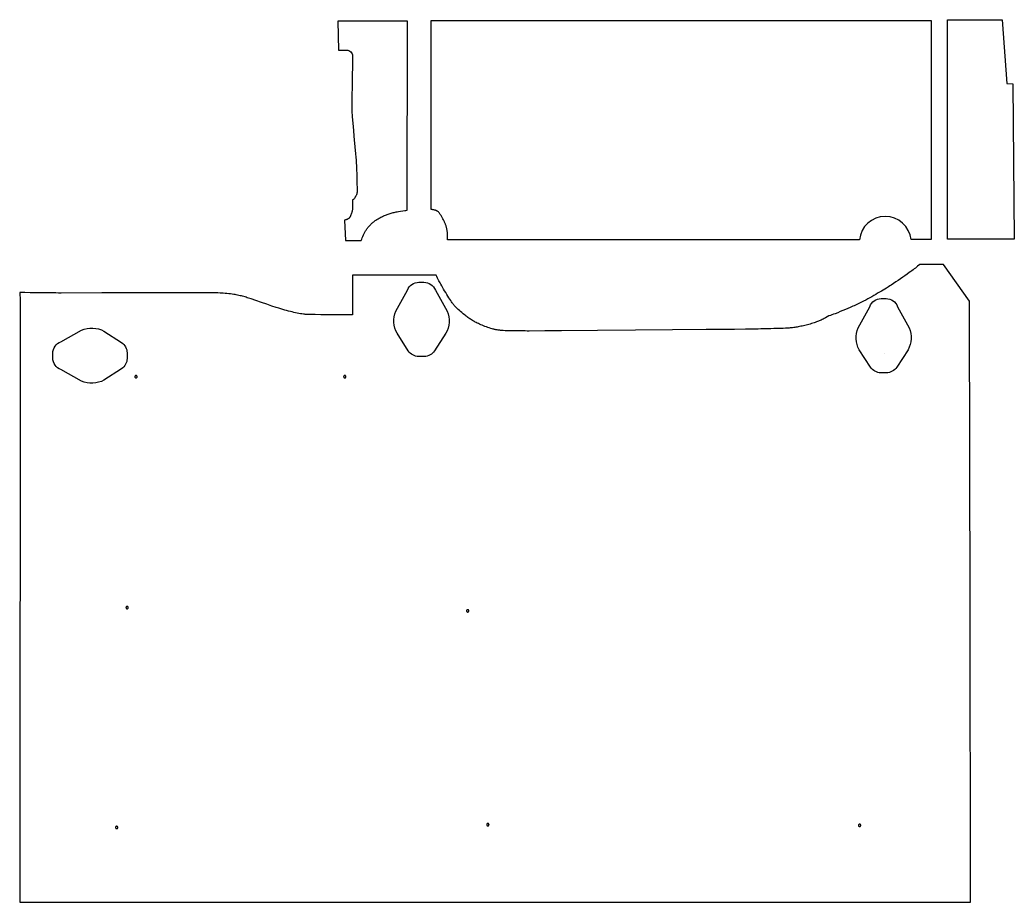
# Model space of a CAD drawing. Extents: x -213 to 4236, y 1 to 3804.
# Drawn here: x 0 to 1700, y 1 to 1510 of the extents above; entities that cross this region are included whole.
import ezdxf

# ---------------------------------------------------------------- set-up
doc = ezdxf.new("R2010")
doc.units = 0
doc.layers.add('Default Layer', color=1, linetype='CONTINUOUS')

msp = doc.modelspace()

# ---------------------------------------------------------------- linework, layer by layer
at = {"layer": 'Default Layer'}
for points in [[(555.5, 1167.3), (557, 1132.5), (583.6, 1132.5), (584.1, 1133.6), (584.7, 1134.8), (585.7, 1137.3), (586.8, 1139.7), (587.8, 1142.1), (588.4, 1143.4), (588.9, 1144.6), (589.5, 1145.7), (590.1, 1146.9), (590.7, 1148.1), (591.4, 1149.2), (592.1, 1150.3), (592.8, 1151.4), (593.6, 1152.4), (594.4, 1153.5), (595.3, 1154.6), (596.2, 1155.7), (597.2, 1156.8), (598.1, 1157.8), (599.1, 1158.9), (600.2, 1159.9), (601.2, 1160.9), (602.3, 1162), (603.4, 1162.9), (604.5, 1163.9), (605.7, 1164.8), (606.8, 1165.8), (608, 1166.6), (609.1, 1167.5), (610.4, 1168.3), (611.6, 1169.1), (613, 1169.9), (614.4, 1170.7), (615.8, 1171.5), (617.3, 1172.3), (618.9, 1173), (620.4, 1173.8), (622, 1174.5), (623.6, 1175.2), (625.3, 1175.9), (626.9, 1176.6), (628.5, 1177.2), (630.2, 1177.8), (631.8, 1178.4), (633.4, 1178.9), (635, 1179.4), (636.7, 1179.9), (638.4, 1180.3), (640.1, 1180.7), (641.9, 1181), (643.7, 1181.4), (645.5, 1181.7), (647.4, 1182), (651.1, 1182.6), (654.9, 1183.1), (658.6, 1183.7), (660.4, 1184), (662.3, 1184.3), (662.9, 1507.6), (544.1, 1507.6), (545.3, 1458.3), (559, 1458.3, -0.416167), (569, 1448.2), (568.6, 1396.3), (568.1, 1379.5), (567.9, 1371.8), (567.8, 1365.3), (567.7, 1360.4), (567.6, 1358.7), (567.6, 1357.5), (567.7, 1355.9), (567.8, 1354.3), (567.9, 1352.6), (568, 1351), (568.3, 1347.7), (568.6, 1344.5), (569.1, 1338.2), (570, 1327.8), (572.1, 1304.4), (572.6, 1298.8), (573.1, 1292.9), (574.1, 1281), (574.6, 1275.2), (575, 1269.8), (575.4, 1264.9), (575.6, 1260.6), (575.8, 1256.5), (576, 1252.1), (576.2, 1247.5), (576.3, 1243), (576.4, 1238.8), (576.5, 1234.9), (576.6, 1229.2), (576.6, 1227), (576.7, 1224.7), (576.8, 1222.4), (576.8, 1220), (576.8, 1217.8), (576.8, 1216.8), (576.8, 1215.8), (576.7, 1214.9), (576.6, 1214), (576.5, 1213.2), (576.4, 1212.6), (576.2, 1211.9), (575.9, 1211.2), (575.6, 1210.5), (575.3, 1209.8), (574.9, 1209.1), (574.5, 1208.4), (574.1, 1207.7), (573.7, 1207), (572.9, 1205.7), (572.2, 1204.7), (571.6, 1203.9), (571.3, 1203.4), (571.2, 1203.3), (571, 1203.2), (570.7, 1203), (570.4, 1202.8), (570.1, 1202.6), (569.8, 1202.4), (569.5, 1202.2), (569.3, 1202.1), (569.2, 1202), (569.1, 1201.9), (569, 1201.7), (569, 1201.6), (569, 1201.4), (568.9, 1200.9), (568.9, 1200.2), (568.9, 1199.4), (568.9, 1197.3), (569, 1194.9), (569, 1192.4), (569.1, 1190.1), (569.1, 1188.2), (569.1, 1187.5), (569, 1186.9), (568.9, 1186), (568.8, 1185.1), (568.7, 1184.1), (568.5, 1183.2), (568.3, 1182.3), (568.1, 1181.4), (567.8, 1180.5), (567.5, 1179.6), (566.8, 1177.6), (566.3, 1176.3), (566, 1175.7), (565.8, 1175.1), (565.5, 1174.4), (565.1, 1173.8), (564.8, 1173.2), (564.4, 1172.6), (564, 1172), (563.6, 1171.5), (563.2, 1171), (562.7, 1170.5), (562.5, 1170.3), (562.2, 1170.1), (561.6, 1169.7), (561, 1169.4), (560.3, 1169), (559.6, 1168.7), (558.8, 1168.4), (558, 1168.1), (557.1, 1167.9), (555.5, 1167.3)], [(1524.3, 1134.1, 0.383562), (1479.9, 1173.7, 0.383562), (1435.9, 1133.7), (1083.7, 1133.7), (731.6, 1133.7), (731.5, 1134.8), (731.5, 1135.9), (731.5, 1138.1), (731.4, 1140.3), (731.4, 1142.5), (731.3, 1144.7), (731.3, 1145.8), (731.2, 1146.9), (731.1, 1148), (731, 1149.1), (730.8, 1150.1), (730.6, 1151.2), (730.4, 1152.3), (730.1, 1153.3), (729.8, 1154.4), (729.6, 1155.5), (729.2, 1156.5), (728.9, 1157.6), (728.6, 1158.6), (728.2, 1159.7), (727.8, 1160.7), (727.4, 1161.7), (727, 1162.8), (726.5, 1163.8), (726.1, 1164.8), (725.6, 1165.8), (725.1, 1166.8), (724.7, 1167.8), (723.6, 1169.8), (723, 1170.9), (722.4, 1171.9), (721.8, 1173), (721.1, 1174.1), (720.5, 1175.2), (719.8, 1176.2), (719.1, 1177.2), (718.4, 1178.2), (717.8, 1179.1), (717.1, 1180), (716.4, 1180.7), (715.8, 1181.4), (715.2, 1182), (714.9, 1182.2), (714.6, 1182.5), (714, 1182.9), (713.4, 1183.2), (712.8, 1183.5), (712.1, 1183.8), (711.5, 1184), (710.8, 1184.2), (710.1, 1184.4), (709.4, 1184.5), (708, 1184.8), (706.6, 1185.1), (705.2, 1185.4), (704.5, 1185.5), (703.8, 1185.7), (703.8, 1509.1), (1558.8, 1509.1), (1558.8, 1134.1), (1524.3, 1134.1)], [(686.8, 1061.2), (691, 1061.2, -0.315676), (710.7, 1047.4), (730.7, 1011.7, -0.234417), (728.6, 973.8), (709.3, 943.9, -0.254663), (691.6, 934.2), (682.1, 934.2, -0.254663), (664.4, 943.9), (645.1, 973.8, -0.234417), (643, 1011.7), (663, 1047.4, -0.315676), (682.7, 1061.2), (686.8, 1061.2)], [(1477.3, 1033.2), (1481.4, 1033.2, -0.315676), (1501.2, 1019.4), (1521.1, 983.1, -0.234417), (1519, 945.8), (1499.7, 915.9, -0.254663), (1482.1, 906.3), (1472.6, 906.3, -0.254663), (1454.9, 915.9), (1435.6, 945.8, -0.234417), (1433.5, 983.1), (1453.5, 1019.4, -0.315676), (1473.2, 1033.2), (1477.3, 1033.2)], [(56.5, 935.6), (56.5, 939.7, -0.315676), (70.4, 959.5), (105.4, 979.4, -0.234417), (144, 977.3), (173.9, 958, -0.254663), (183.5, 940.4), (183.5, 930.8, -0.254663), (173.9, 913.2), (144, 893.9, -0.234417), (105.4, 891.8), (70.4, 911.7, -0.315676), (56.5, 931.5), (56.5, 935.6)]]:
    msp.add_lwpolyline(points, format="xyb", close=True, dxfattribs=at)
for points in [[(1679.9, 1510), (1687.9, 1401), (1698, 1400.3), (1700.5, 1134.6), (1586.6, 1134.6), (1586.3, 1510), (1679.9, 1510)], [(0.2, 0.9), (1626, 0.9), (1625.2, 515), (1624.8, 756.3), (1624.4, 1024.9), (1624.4, 1029.1), (1579.8, 1091.5), (1539.4, 1091.5), (1535.5, 1088.5), (1531.6, 1085.4), (1529.6, 1083.9), (1527.6, 1082.4), (1525.6, 1080.9), (1523.6, 1079.5), (1521.2, 1077.7), (1517.4, 1075), (1513.7, 1072.4), (1510, 1069.8), (1506.2, 1067.2), (1502.2, 1064.4), (1498.1, 1061.7), (1494.1, 1058.9), (1490, 1056.2), (1487.8, 1054.8), (1485.5, 1053.4), (1483.8, 1052.3), (1482, 1051.2), (1476.4, 1047.8), (1473.4, 1046), (1470.3, 1044.2), (1467.1, 1042.3), (1463.8, 1040.4), (1460.5, 1038.5), (1457.1, 1036.5), (1453.6, 1034.6), (1450.1, 1032.7), (1446.6, 1030.8), (1443.1, 1029), (1439.6, 1027.2), (1436.1, 1025.4), (1432.6, 1023.7), (1429.2, 1022), (1427, 1021), (1424.8, 1020), (1420.3, 1018), (1416.2, 1016.2), (1412.1, 1014.5), (1407.6, 1012.7), (1403.2, 1010.9), (1398.8, 1009.1), (1394.3, 1007.4), (1391.7, 1006.4), (1389, 1005.5), (1386.4, 1004.5), (1383.7, 1003.5), (1380.8, 1001.9), (1377.8, 1000.3), (1375.9, 999.3), (1374.1, 998.3), (1372.2, 997.4), (1370.3, 996.4), (1368.7, 995.7), (1367.1, 995), (1365.7, 994.4), (1364.3, 993.9), (1362.4, 993.2), (1360.4, 992.5), (1358.3, 991.8), (1356.1, 991.1), (1353.9, 990.4), (1351.6, 989.7), (1349.3, 989.1), (1347, 988.5), (1344.7, 987.9), (1342.4, 987.3), (1340.1, 986.8), (1337.8, 986.2), (1335.6, 985.8), (1333.4, 985.3), (1331.4, 984.9), (1329.4, 984.6), (1327.4, 984.2), (1325.4, 983.9), (1323.5, 983.7), (1321.5, 983.4), (1319.5, 983.2), (1317.5, 983), (1315.5, 982.9), (1313.6, 982.7), (1309.6, 982.4), (1305.6, 982.2), (1301.6, 982), (1297.6, 981.9), (1296.1, 981.8), (1294.5, 981.8), (1289.3, 981.8), (1284.2, 981.7), (1275.6, 981.7), (1273.1, 981.5), (1272.1, 981.5), (1270.8, 981.4), (1267.3, 981.3), (1262.5, 981.2), (1256.5, 981.1), (1241.3, 980.9), (1222.1, 980.6), (1199.4, 980.4), (1173.9, 980.1), (1116.1, 979.6), (1052.9, 979.1), (988.2, 978.6), (926.3, 978.1), (897.7, 977.8), (871.3, 977.6), (867.8, 977.7), (864.1, 977.8), (860.3, 977.9), (856.5, 977.9), (848.8, 977.9), (844.9, 978), (841.1, 978), (837.4, 978.1), (833.7, 978.2), (830.2, 978.3), (826.8, 978.5), (825.2, 978.6), (823.6, 978.7), (822.1, 978.8), (820.7, 979), (819.2, 979.1), (817.9, 979.3), (816.6, 979.5), (815.4, 979.8), (814.2, 980), (813, 980.3), (811.7, 980.6), (810.5, 980.9), (809.3, 981.2), (808, 981.5), (805.5, 982.3), (803, 983), (800.5, 983.9), (798, 984.8), (795.5, 985.7), (793.1, 986.6), (790.8, 987.6), (788.5, 988.5), (786.4, 989.4), (784.3, 990.4), (782.4, 991.3), (780.6, 992.2), (779, 993), (777.4, 993.9), (775.8, 994.8), (774.2, 995.7), (772.6, 996.7), (771, 997.8), (769.5, 998.8), (767.9, 999.9), (766.4, 1001), (764.9, 1002.1), (763.5, 1003.2), (762.1, 1004.3), (760.7, 1005.4), (758.2, 1007.4), (755.9, 1009.3), (753.8, 1011), (751.8, 1012.8), (749.8, 1014.7), (748.8, 1015.6), (747.8, 1016.5), (746.8, 1017.5), (745.8, 1018.5), (744.9, 1019.4), (744, 1020.4), (743.1, 1021.5), (742.2, 1022.5), (741.3, 1023.5), (740.4, 1024.6), (740, 1025.2), (739.5, 1025.9), (738.3, 1027.6), (736.9, 1029.7), (735.4, 1032), (733.8, 1034.7), (732, 1037.5), (730.2, 1040.4), (728.4, 1043.4), (726.6, 1046.5), (724.8, 1049.5), (721.5, 1055.2), (720.1, 1057.7), (718.8, 1060), (717.7, 1062), (716.8, 1063.7), (716.2, 1064.8), (715.6, 1066), (714.4, 1068.4), (713.3, 1070.8), (712.2, 1073.2), (568.8, 1073.2), (568.8, 1005.7), (538.7, 1005.7), (514.6, 1005.7), (505.4, 1005.8), (498.2, 1005.8), (493.4, 1005.9), (491.8, 1005.9), (491, 1006), (489.6, 1006.1), (488.2, 1006.2), (486.8, 1006.4), (485.4, 1006.6), (482.6, 1007), (479.9, 1007.4), (477.1, 1007.9), (474.4, 1008.5), (471.6, 1009), (468.9, 1009.6), (466, 1010.3), (463, 1011), (459.7, 1011.8), (456.4, 1012.7), (453, 1013.7), (449.6, 1014.6), (446.2, 1015.6), (442.9, 1016.6), (440.9, 1017.2), (438.2, 1018.1), (431.1, 1020.5), (422.4, 1023.4), (413.1, 1026.7), (403.8, 1029.8), (395.6, 1032.6), (389.1, 1034.8), (386.9, 1035.5), (385.4, 1036), (383.3, 1036.6), (381.1, 1037.1), (379, 1037.7), (376.8, 1038.2), (374.7, 1038.7), (372.5, 1039.2), (370.3, 1039.6), (368.1, 1040), (365.8, 1040.4), (363.2, 1040.8), (360.3, 1041.2), (357.3, 1041.6), (354.2, 1041.9), (351.1, 1042.2), (348, 1042.5), (345.1, 1042.7), (343.8, 1042.7), (342.5, 1042.7), (338.5, 1042.8), (334.5, 1042.8), (323.5, 1042.8), (312.5, 1042.9), (290.4, 1042.9), (253, 1042.9), (215.5, 1042.9), (140.5, 1042.8), (70.6, 1042.7), (66.3, 1042.7), (61.9, 1042.8), (53.1, 1042.8), (44.2, 1042.9), (35.4, 1043.1), (26.6, 1043.2), (17.7, 1043.3), (8.9, 1043.4), (4.5, 1043.4), (0.2, 1043.4), (0.7, 1030.2), (0.2, 0.9)], [(1479.3, 938.8), (1479.3, 938.8), (1479.3, 938.8), (1479.3, 938.8), (1479.3, 938.8)], [(196.8, 899.6), (196.8, 899.4), (196.8, 899.2), (196.9, 899), (196.9, 898.8), (197, 898.7), (197.1, 898.5), (197.2, 898.4), (197.4, 898.2), (197.5, 898.1), (197.7, 898), (197.8, 897.9), (198, 897.8), (198.2, 897.7), (198.4, 897.7), (198.6, 897.6), (198.8, 897.6), (199, 897.6), (199.2, 897.7), (199.4, 897.7), (199.6, 897.8), (199.7, 897.9), (199.9, 898), (200.1, 898.1), (200.2, 898.2), (200.3, 898.4), (200.4, 898.5), (200.5, 898.7), (200.6, 898.8), (200.7, 899), (200.7, 899.2), (200.8, 899.4), (200.8, 899.6), (200.8, 899.8), (200.7, 900), (200.7, 900.2), (200.6, 900.4), (200.5, 900.6), (200.4, 900.7), (200.3, 900.9), (200.2, 901), (200.1, 901.2), (199.9, 901.3), (199.7, 901.4), (199.6, 901.5), (199.4, 901.5), (199.2, 901.6), (199, 901.6), (198.8, 901.6), (198.6, 901.6), (198.4, 901.6), (198.2, 901.5), (198, 901.5), (197.8, 901.4), (197.7, 901.3), (197.5, 901.2), (197.4, 901), (197.2, 900.9), (197.1, 900.7), (197, 900.6), (196.9, 900.4), (196.9, 900.2), (196.8, 900), (196.8, 899.8), (196.8, 899.6)], [(553.8, 899.6), (553.8, 899.4), (553.8, 899.2), (553.9, 899), (554, 898.8), (554, 898.7), (554.1, 898.5), (554.3, 898.4), (554.4, 898.2), (554.5, 898.1), (554.7, 898), (554.8, 897.9), (555, 897.8), (555.2, 897.7), (555.4, 897.7), (555.6, 897.6), (555.8, 897.6), (556, 897.6), (556.2, 897.7), (556.4, 897.7), (556.6, 897.8), (556.8, 897.9), (556.9, 898), (557.1, 898.1), (557.2, 898.2), (557.3, 898.4), (557.5, 898.5), (557.6, 898.7), (557.6, 898.8), (557.7, 899), (557.8, 899.2), (557.8, 899.4), (557.8, 899.6), (557.8, 899.8), (557.8, 900), (557.7, 900.2), (557.6, 900.4), (557.6, 900.6), (557.5, 900.7), (557.3, 900.9), (557.2, 901), (557.1, 901.2), (556.9, 901.3), (556.8, 901.4), (556.6, 901.5), (556.4, 901.5), (556.2, 901.6), (556, 901.6), (555.8, 901.6), (555.6, 901.6), (555.4, 901.6), (555.2, 901.5), (555, 901.5), (554.8, 901.4), (554.7, 901.3), (554.5, 901.2), (554.4, 901), (554.3, 900.9), (554.1, 900.7), (554, 900.6), (554, 900.4), (553.9, 900.2), (553.8, 900), (553.8, 899.8), (553.8, 899.6)], [(181.6, 504.8), (181.6, 504.6), (181.7, 504.4), (181.7, 504.2), (181.8, 504), (181.9, 503.8), (182, 503.7), (182.1, 503.5), (182.2, 503.4), (182.4, 503.2), (182.5, 503.1), (182.7, 503), (182.9, 502.9), (183, 502.9), (183.2, 502.8), (183.4, 502.8), (183.6, 502.8), (183.8, 502.8), (184, 502.8), (184.2, 502.9), (184.4, 502.9), (184.6, 503), (184.8, 503.1), (184.9, 503.2), (185, 503.4), (185.2, 503.5), (185.3, 503.7), (185.4, 503.8), (185.5, 504), (185.5, 504.2), (185.6, 504.4), (185.6, 504.6), (185.6, 504.8), (185.6, 505), (185.6, 505.2), (185.5, 505.4), (185.5, 505.5), (185.4, 505.7), (185.3, 505.9), (185.2, 506), (185, 506.2), (184.9, 506.3), (184.8, 506.4), (184.6, 506.5), (184.4, 506.6), (184.2, 506.7), (184, 506.7), (183.8, 506.8), (183.6, 506.8), (183.4, 506.8), (183.2, 506.7), (183, 506.7), (182.9, 506.6), (182.7, 506.5), (182.5, 506.4), (182.4, 506.3), (182.2, 506.2), (182.1, 506), (182, 505.9), (181.9, 505.7), (181.8, 505.5), (181.7, 505.4), (181.7, 505.2), (181.6, 505), (181.6, 504.8)], [(764.1, 499.1), (764.1, 498.9), (764.1, 498.7), (764.2, 498.5), (764.2, 498.4), (764.3, 498.2), (764.4, 498), (764.5, 497.9), (764.7, 497.7), (764.8, 497.6), (765, 497.5), (765.1, 497.4), (765.3, 497.3), (765.5, 497.2), (765.7, 497.2), (765.9, 497.1), (766.1, 497.1), (766.3, 497.1), (766.5, 497.2), (766.7, 497.2), (766.9, 497.3), (767, 497.4), (767.2, 497.5), (767.4, 497.6), (767.5, 497.7), (767.6, 497.9), (767.7, 498), (767.8, 498.2), (767.9, 498.4), (768, 498.5), (768, 498.7), (768.1, 498.9), (768.1, 499.1), (768.1, 499.3), (768, 499.5), (768, 499.7), (767.9, 499.9), (767.8, 500.1), (767.7, 500.3), (767.6, 500.4), (767.5, 500.5), (767.4, 500.7), (767.2, 500.8), (767, 500.9), (766.9, 501), (766.7, 501), (766.5, 501.1), (766.3, 501.1), (766.1, 501.1), (765.9, 501.1), (765.7, 501.1), (765.5, 501), (765.3, 501), (765.1, 500.9), (765, 500.8), (764.8, 500.7), (764.7, 500.5), (764.5, 500.4), (764.4, 500.3), (764.3, 500.1), (764.2, 499.9), (764.2, 499.7), (764.1, 499.5), (764.1, 499.3), (764.1, 499.1)], [(163.7, 128.6), (163.7, 128.4), (163.8, 128.2), (163.8, 128), (163.9, 127.8), (164, 127.6), (164.1, 127.5), (164.2, 127.3), (164.3, 127.2), (164.4, 127), (164.6, 126.9), (164.8, 126.8), (164.9, 126.7), (165.1, 126.7), (165.3, 126.6), (165.5, 126.6), (165.7, 126.6), (165.9, 126.6), (166.1, 126.6), (166.3, 126.7), (166.5, 126.7), (166.7, 126.8), (166.8, 126.9), (167, 127), (167.1, 127.2), (167.3, 127.3), (167.4, 127.5), (167.5, 127.6), (167.6, 127.8), (167.6, 128), (167.7, 128.2), (167.7, 128.4), (167.7, 128.6), (167.7, 128.8), (167.7, 129), (167.6, 129.2), (167.6, 129.4), (167.5, 129.5), (167.4, 129.7), (167.3, 129.9), (167.1, 130), (167, 130.1), (166.8, 130.2), (166.7, 130.3), (166.5, 130.4), (166.3, 130.5), (166.1, 130.5), (165.9, 130.6), (165.7, 130.6), (165.5, 130.6), (165.3, 130.5), (165.1, 130.5), (164.9, 130.4), (164.8, 130.3), (164.6, 130.2), (164.4, 130.1), (164.3, 130), (164.2, 129.9), (164.1, 129.7), (164, 129.5), (163.9, 129.4), (163.8, 129.2), (163.8, 129), (163.7, 128.8), (163.7, 128.6)], [(798.5, 133.3), (798.5, 133.1), (798.5, 132.9), (798.6, 132.7), (798.6, 132.5), (798.7, 132.4), (798.8, 132.2), (798.9, 132), (799.1, 131.9), (799.2, 131.8), (799.4, 131.7), (799.5, 131.6), (799.7, 131.5), (799.9, 131.4), (800.1, 131.3), (800.3, 131.3), (800.5, 131.3), (800.7, 131.3), (800.9, 131.3), (801.1, 131.4), (801.2, 131.5), (801.4, 131.6), (801.6, 131.7), (801.7, 131.8), (801.9, 131.9), (802, 132), (802.1, 132.2), (802.2, 132.4), (802.3, 132.5), (802.4, 132.7), (802.4, 132.9), (802.5, 133.1), (802.5, 133.3), (802.5, 133.5), (802.4, 133.7), (802.4, 133.9), (802.3, 134.1), (802.2, 134.3), (802.1, 134.4), (802, 134.6), (801.9, 134.7), (801.7, 134.9), (801.6, 135), (801.4, 135.1), (801.2, 135.2), (801.1, 135.2), (800.9, 135.3), (800.7, 135.3), (800.5, 135.3), (800.3, 135.3), (800.1, 135.3), (799.9, 135.2), (799.7, 135.2), (799.5, 135.1), (799.4, 135), (799.2, 134.9), (799.1, 134.7), (798.9, 134.6), (798.8, 134.4), (798.7, 134.3), (798.6, 134.1), (798.6, 133.9), (798.5, 133.7), (798.5, 133.5), (798.5, 133.3)], [(1434.3, 132.2), (1434.3, 132), (1434.3, 131.8), (1434.4, 131.6), (1434.4, 131.4), (1434.5, 131.2), (1434.6, 131), (1434.7, 130.9), (1434.9, 130.7), (1435, 130.6), (1435.2, 130.5), (1435.3, 130.4), (1435.5, 130.3), (1435.7, 130.2), (1435.9, 130.2), (1436.1, 130.2), (1436.3, 130.2), (1436.5, 130.2), (1436.7, 130.2), (1436.9, 130.2), (1437.1, 130.3), (1437.2, 130.4), (1437.4, 130.5), (1437.5, 130.6), (1437.7, 130.7), (1437.8, 130.9), (1437.9, 131), (1438, 131.2), (1438.1, 131.4), (1438.2, 131.6), (1438.2, 131.8), (1438.3, 132), (1438.3, 132.2), (1438.3, 132.4), (1438.2, 132.6), (1438.2, 132.8), (1438.1, 132.9), (1438, 133.1), (1437.9, 133.3), (1437.8, 133.4), (1437.7, 133.6), (1437.5, 133.7), (1437.4, 133.8), (1437.2, 133.9), (1437.1, 134), (1436.9, 134.1), (1436.7, 134.1), (1436.5, 134.1), (1436.3, 134.2), (1436.1, 134.1), (1435.9, 134.1), (1435.7, 134.1), (1435.5, 134), (1435.3, 133.9), (1435.2, 133.8), (1435, 133.7), (1434.9, 133.6), (1434.7, 133.4), (1434.6, 133.3), (1434.5, 133.1), (1434.4, 132.9), (1434.4, 132.8), (1434.3, 132.6), (1434.3, 132.4), (1434.3, 132.2)]]:
    msp.add_lwpolyline(points, close=True, dxfattribs=at)

doc.saveas('drawing.dxf')
